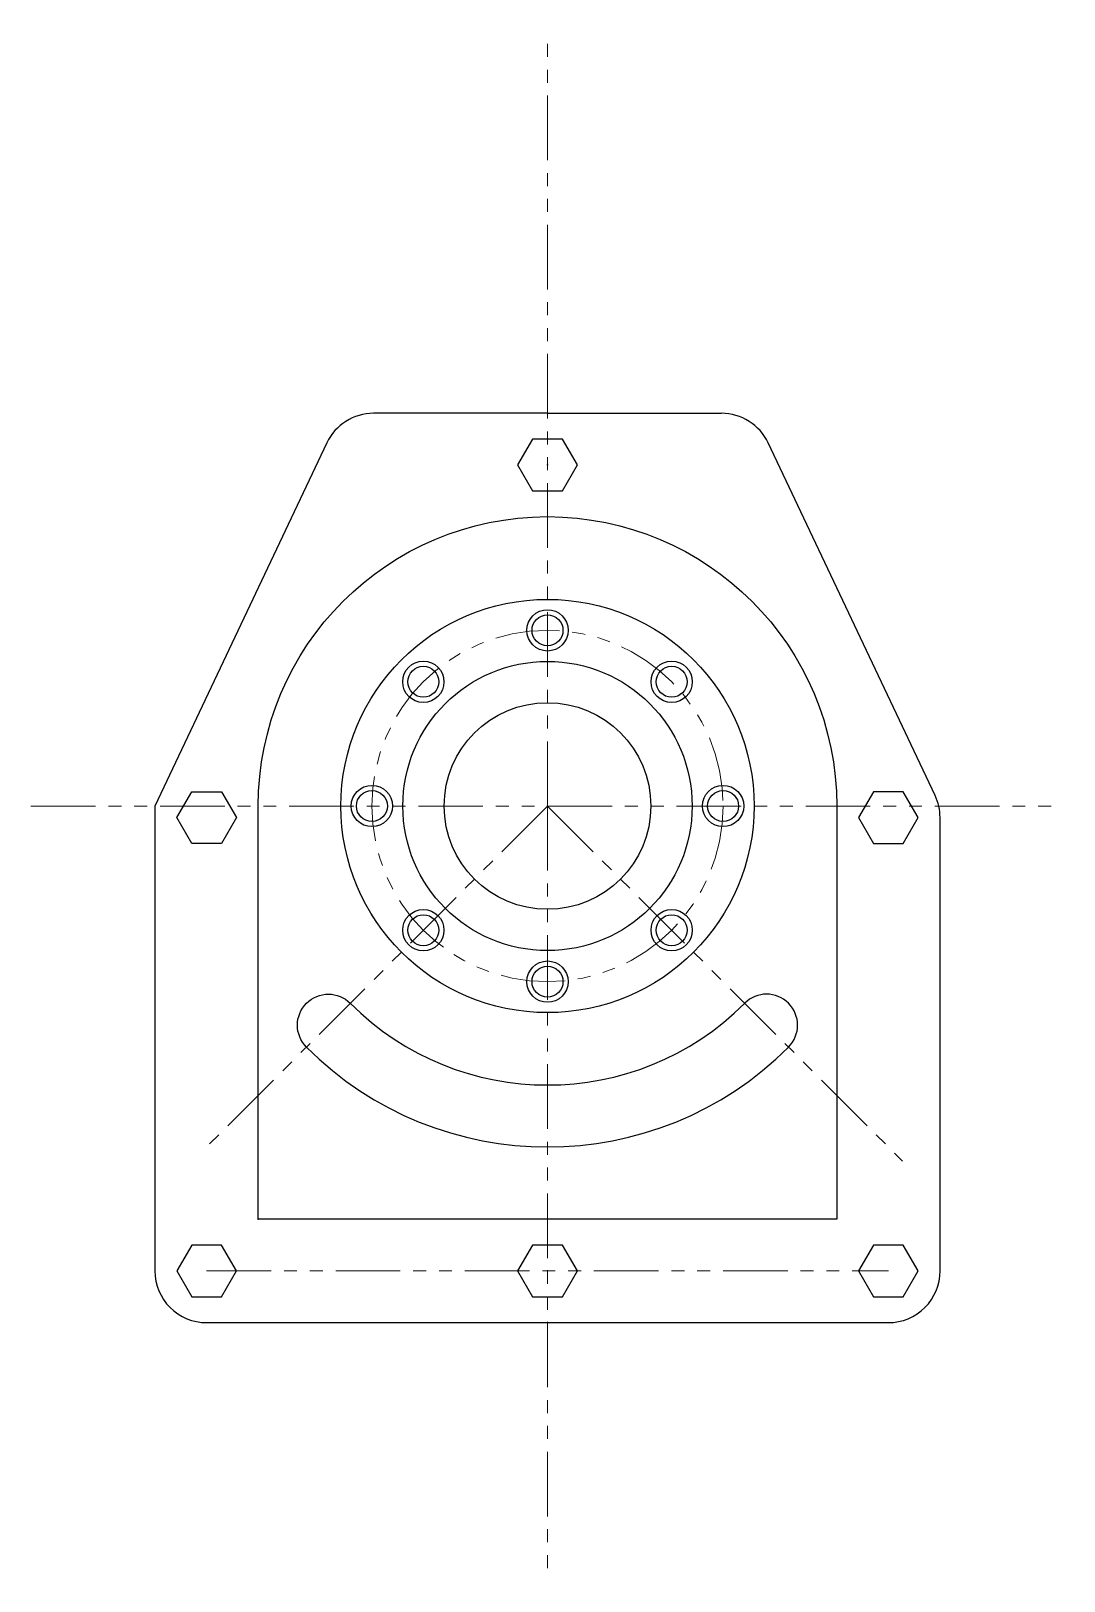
# Model space of a CAD drawing. Header units: inches. Extents: x 500 to 510, y 492.5 to 507.5.
import ezdxf

# ---------------------------------------------------------------- set-up
doc = ezdxf.new("R2010")
doc.units = ezdxf.units.IN
doc.header["$MEASUREMENT"] = 0
doc.linetypes.add('PHANTOM2', pattern=[1.25, 0.625, -0.125, 0.125, -0.125, 0.125, -0.125])
doc.layers.add('line', color=9, linetype='PHANTOM2', lineweight=5)

# ---------------------------------------------------------------- blocks, each defined once
blk = doc.blocks.new('*U1')
for radius in [0.2, 0.15]:
    blk.add_circle((0, 0), radius)
blk = doc.blocks.new('*U2')
at = {"color": 0, "linetype": 'ByBlock', "lineweight": -2, "transparency": 16777216}
for p, rotation in [((505, 501.7), 270), ((503.798, 501.202), 314.9999999999999), ((506.202, 501.202), 225.0000000000001), ((506.7, 500), 180), ((503.798, 498.798), 45.00000000000001), ((506.202, 498.798), 135), ((505, 498.3), 90.00000000000001)]:
    blk.add_blockref('*U1', p, dxfattribs=dict(at, rotation=rotation))
blk.add_blockref('*U1', (503.3, 500), dxfattribs=at)

msp = doc.modelspace()

# ---------------------------------------------------------------- linework, layer by layer
for p, q in [((505, 503.8), (503.316, 503.8)), ((505, 503.8), (506.684, 503.8)), ((502.865, 503.514), (501.2, 500)), ((502.2, 496), (502.2, 500))]:
    msp.add_line(p, q)
for points in [[(504.856, 503.55), (504.711, 503.3), (504.856, 503.05), (505.144, 503.05), (505.289, 503.3), (505.144, 503.55)], [(501.844, 500.138), (501.989, 499.888), (501.844, 499.638), (501.556, 499.638), (501.411, 499.888), (501.556, 500.138)], [(508.156, 500.138), (508.011, 499.888), (508.156, 499.638), (508.444, 499.638), (508.589, 499.888), (508.444, 500.138)], [(501.556, 495.75), (501.411, 495.5), (501.556, 495.25), (501.844, 495.25), (501.989, 495.5), (501.844, 495.75)], [(504.856, 495.75), (504.711, 495.5), (504.856, 495.25), (505.144, 495.25), (505.289, 495.5), (505.144, 495.75)], [(508.156, 495.75), (508.011, 495.5), (508.156, 495.25), (508.444, 495.25), (508.589, 495.5), (508.444, 495.75)]]:
    msp.add_lwpolyline(points, close=True)
for points in [[(501.2, 500), (501.2, 495.5, 0.414214), (501.7, 495), (508.3, 495, 0.414214), (508.8, 495.5), (508.8, 499.888, 0.111047), (508.752, 500.102), (507.135, 503.514)], [(502.2, 500, -1), (507.8, 500), (507.8, 496), (502.2, 496)], [(502.667, 497.667, -1), (503.091, 498.091, 0)]]:
    msp.add_lwpolyline(points, format="xyb")
for radius in [2, 1.4, 1]:
    msp.add_circle((505, 500), radius)
for centre, radius, start, end in [((503.316, 503.3), 0.5, 90, 154.6538), ((506.684, 503.3), 0.5, 25.3462, 90), ((507.121, 497.879), 0.3, 315, 135), ((505, 500), 2.7, 225, 315), ((505, 500), 3.3, 225, 315)]:
    msp.add_arc(centre, radius, start, end)
for p in [(505, 503.8), (505, 503.8), (505, 503.8), (505, 503.3), (505, 500), (505, 500), (503.091, 498.091), (506.909, 498.091), (506.909, 498.091), (507.333, 497.667), (502.2, 496), (505, 496), (505, 496), (505, 496), (505, 496), (505, 495.5), (505, 495), (505, 495)]:
    msp.add_point(p)
at = {"layer": 'line'}
for p, q in [((505, 500), (505, 507.5)), ((500, 500), (510, 500)), ((505, 500), (501.721, 496.721)), ((505, 500), (505, 492.5)), ((505, 500), (508.436, 496.564)), ((501.7, 495.5), (508.3, 495.5))]:
    msp.add_line(p, q, dxfattribs=at)
msp.add_circle((505, 500), 1.7, dxfattribs=at)
for p in [(503.091, 498.091), (502.667, 497.667)]:
    msp.add_point(p, dxfattribs=at)

# ---------------------------------------------------------------- block references
msp.add_blockref('*U2', (0, 0))

doc.saveas('drawing.dxf')
